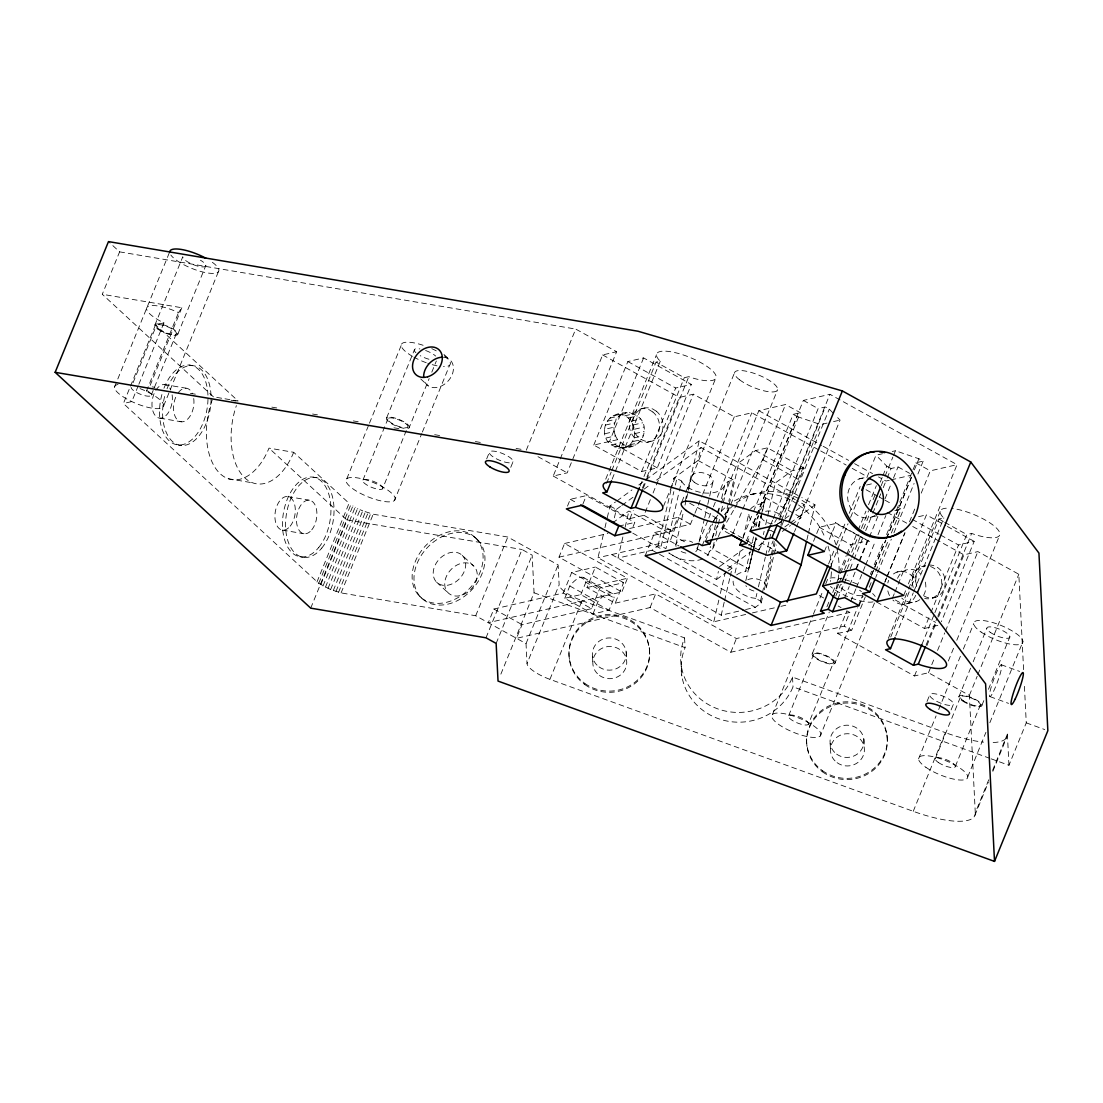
<?xml version="1.0" encoding="UTF-8"?>
<svg xmlns="http://www.w3.org/2000/svg" width="1103" height="1103" viewBox="0 0 1103 1103"><rect width="100%" height="100%" fill="white"/><g stroke="black" fill="none" stroke-linecap="round" stroke-linejoin="round"><path stroke-width="0.75" stroke-dasharray="5 3.75" d="M604.609 429.343C606.016 407.117 646.937 406.745 644.152 431.466C642.746 453.678 601.824 454.05 604.609 429.343L613.944 427.206C614.371 420.353 619.21 413.735 626.201 412.591M622.561 448.218C642.015 444.812 636.169 411.957 616.88 414.742M745.683 614.454L713.793 621.802L597.991 557.718L604.582 529.343M604.968 527.675L606.898 519.32M607.284 517.652L610 505.974L615.502 501.962M620.479 506.415L616.315 509.462L613.309 522.395L628.903 511.006L687.238 543.283M622.864 536.968L617.97 558.063L652.094 550.204L657.981 545.902L661.18 546.082L665.922 548.701L678.938 492.614M625.125 527.234L628.903 511.006M657.981 545.902L670.996 489.815M671.382 488.174L673.685 478.275L698.061 460.461L701.053 447.528L795.304 499.687M661.18 546.082L673.823 491.648M675.353 485.044L676.884 478.454L673.685 478.275M679.324 490.973L681.626 481.073L676.884 478.454M685.294 500.776L686.452 495.785M687.996 489.112L699.219 440.8L800.337 496.764M675.836 544.689L683.502 511.709M685.032 505.105L686.176 500.155M686.562 498.501L688.093 491.91M688.479 490.256L691.54 477.061M697.427 548.88L704.321 519.196M704.707 517.541L707.381 505.987M707.768 504.347L709.298 497.743M709.684 496.102L713.131 481.253M707.202 555.733A23.163 13.305 13.1 0 0 709.298 551.431L710.456 546.481M712.373 538.236L715.433 525.042M715.819 523.387L717.736 515.142M718.122 513.488L720.038 505.243M721.569 498.639L725.016 483.803L728.297 481.404L733.716 480.191L728.821 501.286M714.11 542.442L712.579 549.032L709.298 551.431M715.654 535.837L717.943 525.938M718.329 524.297L719.859 517.693M721.39 511.089L728.297 481.404M718.411 536.582L723.54 524.008M725.043 517.514L728.449 502.913M725.319 521.057L728.807 506.056M729.193 504.402L738.872 462.736L755.5 450.589L767.467 447.832L803.977 468.03L799.151 479.846L777.27 517.9M668.666 553.017L716.536 579.516L718.411 571.437M713.793 621.802L718.839 600.101M720.383 593.428L725.815 570.058L750.523 552.01M724.202 602.197L721.197 615.184L743.946 609.945M724.588 600.57L729.855 577.862M730.241 576.235L732.116 568.128L694.725 547.419M735.025 572.94L740.775 548.191M743.077 538.292L748.827 513.543A23.163 13.305 13.1 0 0 759.912 527.303M736.639 574.911A23.163 13.305 13.1 0 1 745.49 571.464L750.095 551.665M750.481 550.011L753.542 536.816M755.845 526.917L758.519 515.377M758.905 513.722L761.208 503.823L764.489 501.424L765.62 497.839L801.274 517.569L804.28 504.65L796.807 500.514M745.807 580.688L755.776 537.795M758.45 526.241L761.139 514.701M756.051 537.712L748.772 569.065L745.49 571.464M758.74 526.172L761.042 516.273M761.415 514.618L764.489 501.424M753.9 548.122L756.189 538.416M758.836 527.055L762.228 512.454M762.6 510.827L765.62 497.839M763.373 534.597L764.145 531.26M765.703 524.601L775.368 482.935L791.995 470.788L803.977 468.03M745.573 609.559L755.321 607.326L761.194 603.024L760.477 601.025L755.748 598.405L756.892 593.455M758.423 586.865L765.33 557.167M765.703 555.512L769.163 540.677M769.536 539.022L771.452 530.777L767.44 530.143M760.477 601.025L762.021 594.434M762.394 592.78L770.832 556.491M771.218 554.837L774.278 541.642M761.194 603.024L762.738 596.433M764.269 589.829L771.935 556.836M772.307 555.181L774.995 543.641M766.309 587.858L776.264 544.965M780.869 525.18L782.013 520.23M806.9 539.877L808.058 534.872M808.444 533.218L815.02 504.884L801.812 497.577M753.501 549.735L748.772 569.065L712.579 549.032L717.681 538.14M681.654 510.455L670.155 541.09L597.991 557.718M729.552 533.921L722.258 529.881L724.933 522.725M748.537 544.427L758.754 550.094L761.442 542.924L776.126 551.059M213.43 396.846L102.289 294.28L119.607 251.856L108.48 241.598M114.505 387.07L169.71 251.801M154.834 325.22L182.767 256.792A12.367 3.571 22.2 0 0 199.657 266.568A12.367 3.571 22.2 0 0 200.429 260.211M988.757 779.78L975.286 812.828A67.697 19.564 22.2 0 1 913.243 811.312L549.928 679.351A24.142 6.976 22.2 0 1 527.027 663.551L526.034 643.614L475.696 615.75L341.089 592.904L330.624 589.567L318.739 583.322L123.398 403.519L129.823 387.773M130.471 386.202L155.523 324.806L163.92 322.876A26.389 7.624 22.2 0 1 147.705 306.662A26.389 7.624 22.2 0 1 178.493 312.618L181.83 307.751L102.289 294.28M133.091 382.631L156.281 325.785M138.22 385.843L131.808 401.575L123.398 403.519M138.868 384.258L163.92 322.876M146.368 391.331L178.493 312.618M181.83 307.751L149.705 386.45L154.792 387.318M151.29 395.067L153.868 388.739M154.517 387.167L176.425 333.464M177.873 334.03L205.806 265.589M163.671 405.835L169.517 391.51M170.165 389.924L218.863 270.566M346.742 478.881L368.816 424.765M369.464 423.18L401.933 343.612M316.947 581.998L349.058 503.285L293.688 452.299L268.994 448.121A57.907 33.903 -80.4 0 1 220.669 474.18A57.907 33.903 -80.4 0 1 212.838 398.335M318.739 583.322L350.864 504.609L349.058 503.285M386.684 417.775L414.618 349.334M310.715 608.153L346.742 519.858L268.994 448.121M362.97 480.012L388.104 418.409M320.78 584.645L352.891 505.932L350.864 504.609M323.027 585.955L355.138 507.242L352.891 505.932M325.44 587.223L357.565 508.524L355.138 507.242M327.991 588.437L360.102 509.724L357.565 508.524M330.624 589.567L362.735 510.854L373.2 514.205L507.807 537.037L558.146 564.901L559.138 584.852L527.027 663.551M333.285 590.588L365.41 511.889M335.96 591.498L368.071 512.798M338.566 592.283L370.691 513.571M382.52 488.85A10.809 3.13 22.2 0 0 369.974 480.177A10.809 3.13 22.2 0 0 365.741 484.245A10.809 3.13 22.2 0 0 382.52 488.85L407.655 427.247A10.809 3.13 22.2 0 0 395.108 418.589A10.809 3.13 22.2 0 0 390.876 422.656A10.809 3.13 22.2 0 0 407.655 427.247M341.089 592.904L373.2 514.205M409.061 427.881A12.367 3.571 22.2 0 0 394.709 417.982A12.367 3.571 22.2 0 0 389.869 422.628A12.367 3.571 22.2 0 0 409.061 427.881L429.191 378.55M431.797 372.18L436.333 361.039M394.474 500.445A26.389 7.624 22.2 0 0 363.838 479.295A26.389 7.624 22.2 0 0 353.511 489.236A26.389 7.624 22.2 0 0 394.474 500.445L421.746 433.603M422.394 432.018L449.666 365.176M486.657 458.931L489.456 452.078M510.744 467.341L512.978 461.867A12.74 3.681 22.2 0 0 496.764 451.665A12.74 3.681 22.2 0 0 493.896 457.387A12.74 3.681 22.2 0 0 512.978 461.867M526.283 450.203L575.711 329.066L616.618 351.705L567.19 472.842L553.223 476.055L602.652 354.918L616.618 351.705M475.696 615.75L507.807 537.037M623.595 582.66L595.386 567.052L587.003 587.582L615.212 603.189L623.595 582.66L599.908 588.12L591.539 608.649L563.316 593.028L493.868 609.021L488.284 622.712L621.871 591.953L627.455 578.262L564.584 543.476L559 557.167L621.871 591.953M485.996 637.81L522.022 549.515L532.17 555.14L534.059 592.794L500.61 674.774M496.143 643.421L532.17 555.14M567.48 506.153L570.265 499.314L586.341 495.619L634.804 522.436L632.005 529.275M593.786 445.047L627.855 361.563L643.601 357.923L691.347 384.409L657.264 467.906L641.615 471.519L593.786 445.047L617.583 439.67L624.064 444.964L631.881 446.067M591.539 608.649L522.077 624.643L516.494 638.334L650.081 607.56L730.82 652.245L844.209 626.132L851.668 630.268L865.331 596.792M526.034 643.614L558.146 564.901M582.991 503.823L586.341 495.619M643.601 357.923L609.518 441.421L657.264 467.906M605.726 479.171L656.464 354.821M606.622 483.321L611.172 472.153M611.82 470.567L656.064 362.156L660.27 361.205A32.042 9.265 22.2 0 1 674.043 352.381A32.042 9.265 22.2 0 1 714.523 373.09A32.042 9.265 22.2 0 1 693.704 378.301L688.782 376.688L684.301 377.695L656.064 362.156M563.316 593.028L571.699 572.498L595.386 567.052M612.137 479.171L614.743 472.801M615.391 471.202L660.27 361.205M564.764 598.309L569.796 585.996A24.28 8.824 -61 0 1 585.858 582.301L614.068 597.909L609.049 610.221L592.973 613.93L564.764 598.309L580.826 594.614L609.049 610.221M580.826 594.614L585.858 582.301M549.928 679.351L582.039 600.652A24.142 6.976 22.2 0 1 559.138 584.852M641.615 471.519L675.698 388.022L691.347 384.409M640.071 486.092L643.325 478.123M643.973 476.524L684.301 377.695M553.223 476.055L629.992 518.548L633.246 510.579M642.346 488.257L646.248 478.688M646.909 477.103L679.42 397.411L693.401 394.185L734.308 416.824L751.777 412.798L819.212 450.121M643.242 488.271L688.782 376.688M592.973 613.93L598.005 601.604A24.266 8.81 -61 0 1 614.068 597.909M629.992 518.548L643.959 515.322L650.467 499.383M653.073 493.013L693.401 394.185M663.51 506.236L716.205 377.102M645.172 555.788L654.658 532.528L690.464 524.27L694.325 514.798M681.847 501.824L685.101 493.854M685.749 492.255L734.543 372.704M559 557.167L672.375 531.053L677.959 517.362L690.464 524.27M650.081 607.56L655.665 593.869L736.418 638.554L849.793 612.441L844.209 626.132M694.973 513.212L702.073 495.84M702.708 494.254L734.308 416.824M699.081 541.931L708.195 519.61M708.843 518.01L712.745 508.455M713.393 506.856L716.647 498.887M717.295 497.288L751.777 412.798M702.211 545.613L707.519 532.597A72.577 64.277 77 0 1 713.903 520.492M705.493 541.408L712.648 523.87M713.296 522.27L716.55 514.301M717.198 512.702L720.452 504.733M721.1 503.147L758.836 410.688L785.543 404.525L800.337 412.715L760.656 509.958M712.248 538.057L715.199 530.833A72.577 64.277 77 0 1 718.108 524.587M724.244 520.478L730.089 506.139M730.751 504.54L777.587 389.759M734.874 507.931L762.642 459.648L767.467 447.832M732.861 533.659L785.543 404.525M743.091 537.106L752.853 513.198M753.501 511.599L793.181 414.37L800.337 412.715M750.012 531.15L803.356 400.43L829.911 394.309L957.046 464.666L908.252 584.232M746.4 540.897L749.654 532.928M750.302 531.329L797.138 416.548L793.181 414.37M746.993 543.434L750.247 535.465M753.501 527.496L758.051 516.328M771.314 523.387L772.61 520.202M773.258 518.603L818.15 408.606L825.306 406.966L829.277 409.158L834.061 414.011M779.807 517.059L829.911 394.309M779.118 520.147L825.306 406.966M768.557 552.107L773.106 540.939M781.572 520.216L820.604 424.572L827.085 423.083M781.779 525.524L829.277 409.158M730.82 652.245L736.418 638.554M794.518 531.674L795.828 528.489M796.476 526.903L840.059 420.091L835.261 415.224M813.531 541.297L816.082 535.052M816.716 533.494L819.253 527.262L835.853 523.442L869.274 541.394L835.288 522.588L835.853 523.442L827.581 543.71M824.396 551.5L826.947 545.268M828.601 563.909L835.688 546.536M836.336 544.951L846.001 521.25M849.227 513.35L860.188 486.478M831.097 565.219L836.956 550.866M837.604 549.28L848.014 523.773M850.62 517.39L860.381 493.482M866.875 477.544L875.989 455.222L882.469 453.733M772.472 714.468L812.732 615.805M813.38 614.206L823.128 590.339M825.72 583.97L827.664 579.199M839.273 572.733L846.277 555.581M846.911 554.023L850.73 544.675L867.316 540.856L859.044 561.124M826.919 606.802L830.173 598.832M832.765 592.463L836.019 584.48M836.667 582.894L839.921 574.925M840.583 573.326L847.076 557.387M847.738 555.788L857.486 531.88M858.134 530.281L865.952 511.158M868.544 504.774L876.361 485.651M833.441 596.875L838.638 584.121M839.286 582.536L841.244 577.751M844.498 569.782L849.048 558.614M851.654 552.245L858.81 534.707M861.402 528.337L868.571 510.799M873.121 499.631L875.727 493.262M880.277 482.108L882.221 477.323M882.883 475.724L886.784 466.155L875.989 455.222M812.428 653.362L829.304 611.986M835.798 596.075L840.348 584.935M847.311 568.707L851.213 559.138M851.861 557.553L860.974 535.231M863.566 528.847L870.074 512.909M881.132 485.816L884.385 477.847M885.033 476.248L892.851 457.111M893.499 455.525L895.443 450.741L918.909 458.765L923.183 461.123L916.676 477.061M788.7 715.599L813.835 653.996M837.715 599.246L843.685 584.659M844.209 583.308L847.587 575.09M850.192 568.721L853.446 560.751M853.97 559.386L863.208 536.83M865.676 530.695L872.308 514.522M872.831 513.157L880.759 493.799M883.241 487.65L886.495 479.681M887.143 478.095L891.059 468.527L898.035 466.914L909.617 473.325M855.873 568.914L858.41 562.682M844.691 597.633L849.241 586.479M849.903 584.88L859.003 562.558M859.651 560.972L868.764 538.65M869.412 537.051L877.878 516.328M885.033 498.804L890.879 484.451M893.485 478.068L898.035 466.914M975.286 812.828L969.372 695.4L928.464 672.761L914.484 675.974L837.701 633.48L846.801 611.159M850.703 601.604L855.914 588.85M856.562 587.251L865.014 566.528M865.662 564.943L875.424 541.035M878.029 534.652L885.833 515.528M808.251 724.437A10.809 3.13 22.2 0 0 795.704 715.764A10.809 3.13 22.2 0 0 791.471 719.845A10.809 3.13 22.2 0 0 808.251 724.437L833.385 662.834A10.809 3.13 22.2 0 0 820.839 654.176A10.809 3.13 22.2 0 0 816.606 658.243A10.809 3.13 22.2 0 0 833.385 662.834M870.308 574.401L871.618 571.216M874.21 564.833L883.972 540.925M886.578 534.541L915.848 462.819L923.183 461.123M834.792 663.468A12.367 3.571 22.2 0 0 820.439 653.569A12.367 3.571 22.2 0 0 815.6 658.215A12.367 3.571 22.2 0 0 834.792 663.468L857.527 607.767M858.175 606.181L862.725 595.041M871.425 575.132L885.737 540.056M886.385 538.471L911.754 476.289M914.359 469.919L918.909 458.765M859.168 605.644L863.07 596.075M871.535 575.352L885.847 540.291M886.495 538.691L911.864 476.524M869.233 587.223L871.191 582.439M875.741 571.285L888.742 539.408M891.348 533.025L901.11 509.117L898.187 507.504M875.699 577.489L876.995 574.305M877.643 572.705L891.307 539.229M893.913 532.859L914.084 483.445M820.205 736.032A26.389 7.624 22.2 0 0 789.569 714.896A26.389 7.624 22.2 0 0 779.242 724.823A26.389 7.624 22.2 0 0 820.205 736.032L875.396 600.763M884.978 581.515L886.26 578.372M886.909 576.8L904.901 532.68M884.785 582.412L886.743 577.627M887.391 576.042L904.956 532.997M909.506 521.829L915.366 507.49M921.226 493.138L930.325 470.829L957.046 464.666M892.355 598.364L894.285 593.635M894.933 592.063L897.497 585.762M898.145 584.176L926.437 514.867L945.822 525.635M903.702 595.386L905.66 590.601M888.342 638.43L907.852 590.615M908.5 589.016L940.376 510.91M890.755 636.996L910.926 587.582M911.574 585.996L938.901 519.044L943.851 517.927L942.651 516.838A32.042 9.265 22.2 0 1 949.986 508.221M895.705 635.893L913.27 592.862M913.918 591.263L943.851 517.927M876.623 602.004L924.452 628.476L930.243 614.288M930.877 612.716L958.521 544.979L974.183 541.352L941.383 621.706M921.887 644.538L934.241 614.247M934.889 612.661L966.766 534.541L971.646 533.411L974.459 534.431A32.042 9.265 22.2 0 0 997.457 529.137A32.042 9.265 22.2 0 0 951.475 508.359M926.106 644.993L937.178 617.901M937.826 616.301L971.646 533.411M914.484 675.974L917.737 668.004M926.851 645.696L935.951 623.374M938.556 617.004L963.925 554.837L977.892 551.61L1018.814 574.249L1023.598 669.893M928.464 672.761L934.972 656.823M937.564 650.439L944.72 632.901M945.368 631.316L977.892 551.61M927.016 701.48L929.815 694.642M948.346 661L954.205 646.648M956.797 640.278L999.732 535.065M918.551 758.85L936.089 715.875M938.681 709.519L960.754 655.403M963.36 649.047L973.742 623.581M951.103 709.891L953.337 704.417A12.74 3.681 22.2 0 0 937.123 694.228A12.74 3.681 22.2 0 0 934.255 699.936A12.74 3.681 22.2 0 0 953.337 704.417M958.893 696.806L970.585 668.156M973.177 661.786L986.813 628.365M913.243 811.312L945.34 732.626A67.697 19.564 22.2 0 0 983.545 742.14M935.206 758.933L960.341 697.33M969.372 695.4L977.175 676.263M977.823 674.678L1018.814 574.249M955.363 766.309L980.498 704.72M981.946 705.244L984.552 698.875M988.44 689.334L1009.879 636.803M967.745 776.857L985.93 732.309M989.832 722.755L1022.936 641.601M992.617 770.335L1007.384 734.143A67.697 19.564 22.2 0 1 991.059 742.567M974.887 815.42L988.357 782.372M992.852 771.355L1006.984 736.735M991.225 758.85L1008.942 765.289L1026.259 722.851L1024.287 683.57M722.258 529.881L734.033 509.393M758.754 550.094L763.8 541.311M774.747 522.284L776.429 519.361M621.871 505.395L632.984 497.274M644.097 489.153L651.046 484.079M656.602 480.026L701.053 447.528M719.542 566.584L743.16 549.322M748.716 545.268L757.044 539.174M777.891 523.939L789.003 515.818M795.952 510.744L804.28 504.65M716.536 579.516L726.932 571.919M728.228 570.968L732.116 568.128M782.33 531.425L790.451 525.497M791.802 524.504L801.274 517.569M616.867 500.955L631.964 489.925M638.83 484.92L699.219 440.8M751.888 551.004L764.241 541.987M784.826 526.944L788.948 523.939M790.313 522.932L815.02 504.884M641.574 408.758L644.965 407.945M647.227 442.248L650.715 441.407M613.13 415.9L622.45 413.749M620.837 414.714L630.158 412.577M609.821 418.12L619.141 415.969M624.698 415.845L634.032 413.694M607.188 421.249L616.522 419.099M628.241 418.023L637.562 415.886M605.409 425.082L614.743 422.932M631.192 421.139L640.512 418.988M633.356 424.945L642.691 422.794M604.844 433.755L614.164 431.604L613.944 427.206M634.597 429.205L643.931 427.054M606.085 438.015L615.405 435.864L617.583 439.67M634.832 433.603L644.152 431.466M634.032 437.877L643.352 435.726M611.214 444.923L620.534 442.772M632.253 441.696L641.574 439.559M614.743 447.115L624.064 444.964M629.62 444.84L638.94 442.689M618.618 448.232L627.938 446.095M626.311 447.06L635.645 444.909M833.578 421.58L840.059 420.091M892.203 451.485L895.443 450.741M750.316 494.64L757.995 492.862M618.728 526.131L634.804 522.436M564.584 543.476L607.932 533.494M629.606 528.502L677.959 517.362M859.113 478.936L865.703 477.42M866.544 485.017L872.9 483.555M889.294 480.274L885.971 481.046L878.484 476.896M890.948 479.888L910.857 475.31M894.891 510.551L901.11 509.117M871.99 516.907L876.926 515.777M587.003 587.582L627.455 578.262M918.565 516.687L926.437 514.867M615.212 603.189L655.665 593.869M752.398 612.91L779.256 606.733M780.924 606.347L785.97 605.189L783.254 603.686M837.701 633.48L851.668 630.268M924.452 628.476L938.543 625.208M896.877 572.099L905.742 570.141M921.681 566.611L925.21 565.839A16.6 14.656 77.5 0 0 916.717 586.644M907.521 603.493L916.4 601.535M932.283 598.019L935.785 597.247M755.748 598.405L751.722 597.785A23.163 13.305 13.1 0 1 733.109 581.184M119.607 251.856L575.711 329.066M189.109 365.065L192.198 365.576M164.416 384.533L186.021 388.187M216.726 397.397L223.302 398.514M224.957 398.79L238.11 401.023L155.523 324.806M190.419 393.344L195.507 394.212M231.134 400.237L236.221 401.106M271.834 407.131L276.922 407.986M312.549 414.025L317.636 414.88M353.263 420.919L358.351 421.773M393.964 427.799L399.065 428.667M434.679 434.692L439.766 435.561M475.393 441.586L480.481 442.455M516.107 448.48L521.195 449.335M159.907 418.161L181.499 421.815M178.396 444.95L181.485 445.474M313.128 477.144L316.216 477.668M228.169 478.702L252.863 482.88M287.814 496.557L309.405 500.21M346.742 519.858L522.022 549.515M282.409 530.088L304.001 533.742M300.292 556.808L303.38 557.332M797.138 416.548L820.604 424.572M1001.179 664.723L1019.682 671.437M990.039 696.641L1008.542 703.369M1026.259 722.851L1044.762 729.566M582.039 600.652L684.577 637.892A57.907 54.929 -2.9 0 0 717.612 708.829A57.907 54.929 -2.9 0 0 792.533 677.104L945.34 732.626M534.059 592.794L685.073 647.654A57.907 54.929 -2.9 0 0 718.108 718.577A57.907 54.929 -2.9 0 0 793.029 686.852L989.612 758.257M360.102 509.724L362.735 510.854M803.356 400.43L818.15 408.606M915.848 462.819L930.325 470.829M886.784 466.155L891.059 468.527M758.836 410.688L821.652 445.447M823.141 446.274L848.579 460.351M854.563 463.66L872.514 473.587M820.715 450.948L846.18 465.052M852.178 468.361L867.165 476.661M866.034 489.718L877.726 496.185M879.188 496.998L883.572 499.425M885.033 500.224L892.341 504.278M627.855 361.563L675.698 388.022M912.181 519.334L939.094 534.224M940.583 535.052L958.521 544.979M602.652 354.918L679.42 397.411M887.129 512.343L906.707 523.167M912.732 526.503L963.925 554.837M755.5 450.589L791.995 470.788M762.642 459.648L799.151 479.846M819.253 527.262L850.73 544.675M698.061 460.461L733.716 480.191M771.452 530.777L775.009 532.735M689.692 503.216L719.059 519.472M722.782 527.248L744.539 539.284M745.986 540.084L754.686 544.91M819.253 595.551L826.519 599.563M838.156 606.002L841.065 607.615M846.883 610.828L849.793 612.441M537.974 456.67L567.19 472.842M643.959 515.322L672.375 531.053M610 505.974L616.315 509.462M654.658 532.528L679.103 546.054M632.764 533.149L661.18 548.88M570.265 499.314L577.614 503.382M652.094 550.204L658.077 553.513M659.58 554.34L755.321 607.326M611.655 554.575L721.431 615.309M583.253 577.42L611.476 593.028M571.699 572.498L599.908 588.12M569.796 585.996L598.005 601.604M947.325 526.462L974.183 541.352M895.346 600.018L935.634 622.368M493.868 609.021L522.077 624.643M938.901 519.044L943.299 521.485M944.761 522.312L966.766 534.541M797.097 503.974C787.776 497.012 776.098 494.199 764.669 493.179A72.577 64.277 77 0 0 732.599 502.044M798.489 504.967L805.438 509.917L815.999 521.595A72.577 64.277 77 0 1 825.375 538.429M443.957 354.477L448.893 359.04M420.781 379.005L428.185 385.843M475.517 537.809A40.453 30.65 -47.3 0 1 452.657 600.28A40.453 30.65 -47.3 0 1 414.659 563.206A40.453 30.65 -47.3 0 1 475.517 537.809L477.378 539.519A40.453 30.65 -47.3 0 1 454.519 601.99A40.453 30.65 -47.3 0 1 416.52 564.915A40.453 30.65 -47.3 0 1 477.378 539.519M462.254 555.388A18.544 14.049 -47.3 0 1 451.775 584.025A18.544 14.049 -47.3 0 1 434.361 567.025A18.544 14.049 -47.3 0 1 462.254 555.388L473.78 566.018A18.544 14.049 -47.3 0 1 463.301 594.655A18.544 14.049 -47.3 0 1 445.888 577.655A18.544 14.049 -47.3 0 1 473.78 566.018M436.678 582.232L448.19 592.862M419.705 596.392L421.567 598.102M681.626 481.073L683.157 483.514A23.163 13.305 13.1 0 0 707.768 493.138A23.163 13.305 13.1 0 0 725.016 483.803M614.164 431.604L615.405 435.864M913.187 587.43L912.278 583.184A16.6 14.684 77.3 0 1 915.49 571.271L918.289 568.472A16.6 14.684 77.3 0 1 925.431 565.825M1008.942 765.289L1007.384 734.143M886.936 734.915L887.005 736.128M806.941 745.27L806.996 746.483M792.533 677.104L793.029 686.852M684.577 637.892L685.073 647.654M681.337 666.184L681.833 675.946M863.842 739.12L864.269 747.655M830.159 743.491L830.587 752.012M649.267 647.53L649.322 648.743M626.173 651.804L626.601 660.352M592.504 656.271L592.931 664.806M569.3 658.105L569.355 659.332M444.371 355.883A26.389 7.624 22.2 0 1 443.489 366.596M437.064 365.824A26.389 7.624 22.2 0 1 427.826 363.287M426.227 362.722A26.389 7.624 22.2 0 1 413.873 357.138M412.494 356.366A26.389 7.624 22.2 0 1 402.14 343.433A26.389 7.624 22.2 0 1 425.386 346.066M431.769 348.658A26.389 7.624 22.2 0 1 437.739 351.65M443.392 357.234A16.986 12.864 -47.3 0 1 448.797 380.245A16.986 12.864 -47.3 0 1 424.214 380.438M140.04 388.628A26.389 7.624 22.2 0 1 163.134 407.048A26.389 7.624 22.2 0 1 129.782 400.596A26.389 7.624 22.2 0 1 118.283 384.423M212.341 262.293A26.389 7.624 22.2 0 1 206.688 272.827A26.389 7.624 22.2 0 1 170.855 255.041M873.038 601.88A26.389 7.624 22.2 0 1 830.449 586.41M830.021 578.082A26.389 7.624 22.2 0 1 841.741 578.868M844.76 579.626A26.389 7.624 22.2 0 1 851.116 581.653M852.716 582.246A26.389 7.624 22.2 0 1 857.5 584.245M872.625 593.552A26.389 7.624 22.2 0 1 875.189 596.461M146.602 390.365A10.809 3.13 22.2 0 1 145.913 395.908A10.809 3.13 22.2 0 1 131.16 387.374M293.688 452.299A57.907 33.903 -80.4 0 1 246.176 479.06A57.907 33.903 -80.4 0 1 236.4 405.573M167.049 388.752A40.342 23.618 -80.4 0 1 193.742 365.769A40.342 23.618 -80.4 0 1 211.073 396.735M211.087 398.197A40.342 23.618 -80.4 0 1 181.044 445.433A40.342 23.618 -80.4 0 1 165.395 393.633M163.961 388.242A40.342 23.618 -80.4 0 1 190.654 365.245A40.342 23.618 -80.4 0 1 207.984 396.211M207.984 399.148A40.342 23.618 -80.4 0 1 177.528 444.867A40.342 23.618 -80.4 0 1 162.306 393.109M874.789 515.556A20.075 17.786 77 0 1 848.579 503.271A20.075 17.786 77 0 1 863.649 477.985M714.841 519.113A72.577 64.277 77 0 1 720.066 512.578M721.21 511.351A72.577 64.277 77 0 1 727.263 505.836M828.063 546.123A72.577 64.277 77 0 1 831.372 566.928M831.372 571.768A72.577 64.277 77 0 1 830.462 581.378M724.519 514.646A72.577 64.277 77 0 1 732.447 506.167M736.239 503.065A72.577 64.277 77 0 1 772.348 491.414C792.823 492.31 811.505 503.616 823.693 519.816A72.577 64.277 77 0 1 835.743 544.344M836.984 549.06A72.577 64.277 77 0 1 838.873 573.229M838.749 574.842A72.577 64.277 77 0 1 837.88 581.171M837.274 584.287A72.577 64.277 77 0 1 833.523 596.309M172.137 394.846A16.986 9.941 -80.4 0 1 160.211 418.175A16.986 9.941 -80.4 0 1 153.744 394.516A16.986 9.941 -80.4 0 1 170.8 389.938M178.314 392.64A16.986 9.941 -80.4 0 1 192.391 393.592M193.728 398.5A16.986 9.941 -80.4 0 1 181.071 421.773A16.986 9.941 -80.4 0 1 176.259 396.005M861.622 595.565A12.367 3.571 22.2 0 1 845.946 591.277A12.367 3.571 22.2 0 1 841.451 584.411M859.54 590.188A12.367 3.571 22.2 0 1 861.415 591.663M428.97 359.247A12.367 3.571 22.2 0 1 420.202 355.676M415.914 352.726A12.367 3.571 22.2 0 1 419.871 348.92M425.606 350.492A12.367 3.571 22.2 0 1 435.685 356.062M919.792 599.674A16.6 14.697 77 0 1 901.771 598.116M897.539 578.344A16.6 14.697 77 0 1 920.371 573.56M925.293 582.108A16.6 14.697 77 0 1 922.591 596.875M930.546 566.528A16.6 14.684 77.3 0 1 941.466 586.451A16.6 14.684 77.3 0 1 924.672 598.474M928.947 565.053A16.6 14.656 77.5 0 1 944.816 586.369A16.6 14.656 77.5 0 1 922.232 594.724M915.738 595.289A16.6 14.697 77 0 1 892.906 600.073M889.528 595.565A16.6 14.697 77 0 1 887.488 588.671M887.832 582.977A16.6 14.697 77 0 1 888.673 580.316M893.485 573.96A16.6 14.697 77 0 1 908.21 573.091A16.6 14.697 77 0 1 916.924 586.934M747.806 579.751A10.809 6.204 13.1 0 1 761.677 580.702A10.809 6.204 13.1 0 1 765.441 589.305M753.9 591.015A10.809 6.204 13.1 0 1 745.849 585.665M697.248 547.185A11.016 6.328 13.1 0 1 693.732 552.727M685.887 553.099A11.016 6.328 13.1 0 1 678.469 549.763M676.015 546.399A11.016 6.328 13.1 0 1 680.648 540.511A11.016 6.328 13.1 0 1 692.67 542.373M702.528 558.904A23.163 13.305 13.1 0 1 669.369 552.975M750.495 509.117A23.163 13.305 13.1 0 1 761.208 503.823M781.145 521.664A10.809 6.204 13.1 0 1 777.574 523.594M772.376 523.884A10.809 6.204 13.1 0 1 760.987 516.328M765.579 511.323A10.809 6.204 13.1 0 1 781.6 516.907M656.368 411.226L652.824 409.034A16.986 15.097 76.4 0 0 632.722 425.496A16.986 15.097 76.4 0 0 655.651 439.614A16.986 15.097 76.4 0 0 656.368 411.226M652.907 412.053L649.391 409.875A16.986 15.028 77.3 0 0 629.344 426.309A16.986 15.028 77.3 0 0 652.135 440.455A16.986 15.028 77.3 0 0 652.907 412.053M993.513 691.388A16.986 2.178 -70 0 0 1001.662 665.054A16.986 2.178 -70 0 0 991.652 685.611A16.986 2.178 -70 0 0 993.513 691.388M158.956 329.177A10.809 3.13 22.2 0 0 175.984 334.168A10.809 3.13 22.2 0 0 164.126 325.537A10.809 3.13 22.2 0 0 158.956 329.177M938.226 762.394A10.809 3.13 22.2 0 0 955.046 767.054A10.809 3.13 22.2 0 0 942.61 758.395A10.809 3.13 22.2 0 0 938.226 762.394M981.091 632.047A26.389 7.624 22.2 0 0 1022.15 643.421A26.389 7.624 22.2 0 0 991.79 622.285A26.389 7.624 22.2 0 0 981.091 632.047M925.9 767.316A26.389 7.624 22.2 0 0 966.959 778.69A26.389 7.624 22.2 0 0 936.599 757.554A26.389 7.624 22.2 0 0 925.9 767.316M599.467 675.436A16.986 16.118 -2.9 0 0 626.614 664.558A16.986 16.118 -2.9 0 0 603.231 647.737A16.986 16.118 -2.9 0 0 599.467 675.436M837.08 762.669A16.986 16.118 -2.9 0 0 864.269 751.86A16.986 16.118 -2.9 0 0 840.941 734.97A16.986 16.118 -2.9 0 0 837.08 762.669M599.039 666.901A16.986 16.118 -2.9 0 0 626.187 656.023A16.986 16.118 -2.9 0 0 602.803 639.202A16.986 16.118 -2.9 0 0 599.039 666.901M321.786 548.067A40.342 23.618 -80.4 0 0 322.048 479.902A40.342 23.618 -80.4 0 0 285.553 524.518A40.342 23.618 -80.4 0 0 321.786 548.067M584.866 684.591A40.342 38.274 -2.9 0 0 649.35 658.739A40.342 38.274 -2.9 0 0 593.814 618.783A40.342 38.274 -2.9 0 0 584.866 684.591M963.346 700.805A10.809 3.13 22.2 0 0 980.181 705.465A10.809 3.13 22.2 0 0 967.731 696.806A10.809 3.13 22.2 0 0 963.346 700.805M739.575 379.79A23.163 6.701 22.2 0 0 776.388 391.151A23.163 6.701 22.2 0 0 752.218 372.745A23.163 6.701 22.2 0 0 739.575 379.79M584.797 683.377A40.342 38.274 -2.9 0 0 649.295 657.526A40.342 38.274 -2.9 0 0 593.745 617.57A40.342 38.274 -2.9 0 0 584.797 683.377M836.653 754.135A16.986 16.118 -2.9 0 0 863.842 743.339A16.986 16.118 -2.9 0 0 840.514 726.45A16.986 16.118 -2.9 0 0 836.653 754.135M822.355 770.57A40.342 38.274 -2.9 0 0 886.936 744.911A40.342 38.274 -2.9 0 0 831.524 704.789A40.342 38.274 -2.9 0 0 822.355 770.57M822.424 771.783A40.342 38.274 -2.9 0 0 886.991 746.124A40.342 38.274 -2.9 0 0 831.579 706.003A40.342 38.274 -2.9 0 0 822.424 771.783M311.763 529.84A16.986 9.941 -80.4 0 0 311.859 501.148A16.986 9.941 -80.4 0 0 296.5 519.927A16.986 9.941 -80.4 0 0 311.763 529.84M290.158 526.186A16.986 9.941 -80.4 0 0 290.268 497.494A16.986 9.941 -80.4 0 0 274.909 516.273A16.986 9.941 -80.4 0 0 290.158 526.186M318.698 547.543A40.342 23.618 -80.4 0 0 318.96 479.378A40.342 23.618 -80.4 0 0 282.465 523.994A40.342 23.618 -80.4 0 0 318.698 547.543M990.26 632.336A12.367 3.571 22.2 0 0 1009.507 637.672A12.367 3.571 22.2 0 0 995.278 627.759A12.367 3.571 22.2 0 0 990.26 632.336M962.326 700.777A12.367 3.571 22.2 0 0 981.573 706.099A12.367 3.571 22.2 0 0 967.345 696.2A12.367 3.571 22.2 0 0 962.326 700.777M157.894 329.108A12.367 3.571 22.2 0 0 177.376 334.816A12.367 3.571 22.2 0 0 163.809 324.944A12.367 3.571 22.2 0 0 157.894 329.108M694.173 482.135A11.016 6.328 13.1 0 0 712.579 482.811A11.016 6.328 13.1 0 0 700.267 472.525A11.016 6.328 13.1 0 0 694.173 482.135"/><path stroke-width="1.5" d="M787.17 601.962L801.095 564.874L806.514 541.545M55.15 372.318L108.48 241.598L637.989 331.231L842.375 390.945L970.778 462.005L1038.943 553.099L1047.85 730.682L994.506 861.402L498.032 681.075L496.143 643.421L485.996 637.81L310.715 608.153L55.15 372.318L584.645 461.95L789.031 521.664L917.434 592.725L985.599 683.819L994.506 861.402M606.926 491.924A32.042 9.265 22.2 0 1 620.699 483.1A32.042 9.265 22.2 0 1 661.18 503.809A32.042 9.265 22.2 0 1 640.36 509.021L635.438 507.408L630.957 508.414L602.721 492.876L606.926 491.924L611.489 480.77M614.826 535.713L630.888 532.004L582.425 505.188L566.363 508.897L614.826 535.713L618.728 526.131L580.55 505.009M630.957 508.414L639.423 487.691M635.438 507.408L642.594 489.87M828.408 590.67A72.577 64.277 77 0 1 825.844 598.088L820.535 611.09L824.313 613.185L771.052 625.442L645.172 555.788L698.433 543.517L702.211 545.613L709.891 543.834L711.656 539.505M793.87 533.273L786.715 550.811L767.261 555.292L739.837 545.075L741.781 540.305M812.263 544.413L807.81 555.319L824.396 551.5L776.567 525.028L750.012 531.15L764.806 539.326L770.666 524.987M764.806 539.326L771.962 537.685L777.174 524.931M786.715 550.811L775.919 539.877L781.131 527.124M789.031 521.664L842.375 390.945M771.052 625.442L780.538 602.183L816.344 593.938L827.953 565.494M820.535 611.09L828.215 609.325L832.627 611.751L859.168 605.644L844.691 597.633L837.715 599.246L833.441 596.875L822.645 585.941L830.449 566.818M861.677 490.297L864.931 482.328M828.215 609.325L833.523 596.309M822.645 585.941L842.099 581.46L846.663 570.306M870.722 511.323L880.484 487.402M832.627 611.751L837.825 599.012M875.051 579.089L869.84 591.842L865.565 589.471L870.777 576.717M869.84 591.842L862.505 593.524L876.982 601.535L884.137 584.011M890.507 648.647L889.321 647.558A32.042 9.265 22.2 0 1 907.245 640.788A32.042 9.265 22.2 0 1 945.767 662.103A32.042 9.265 22.2 0 1 921.115 665.15L918.303 664.13L913.436 665.261L885.557 649.75L890.507 648.647L895.057 637.493M917.434 592.725L970.778 462.005M913.436 665.261L921.887 644.538M918.303 664.13L925.458 646.592M739.837 545.075L746.993 543.434L732.199 535.245L705.493 541.408L709.891 543.834M876.982 601.535L903.702 595.386L855.873 568.914L839.273 572.733L807.81 555.319M842.099 581.46L865.565 589.471M771.962 537.685L775.919 539.877M777.587 551.872L801.095 564.874M680.592 546.881L780.538 602.183M731.013 534.721L741.23 540.387M423.635 376.812A16.986 12.864 -47.3 0 1 442.151 357.22M169.71 251.801A26.389 7.624 22.2 0 1 206.013 258.323M901.454 531.136A43.431 38.467 77 0 1 842.499 508.276A43.431 38.467 77 0 1 874.541 451.775M879.615 451.844A43.431 38.467 77 0 1 884.661 452.644M868.323 478.399A20.075 17.786 77 0 1 882.951 494.282A20.075 17.786 77 0 1 876.085 514.674M1015.105 699.219A16.986 2.178 -70 0 0 1023.253 672.899A16.986 2.178 -70 0 0 1013.23 693.456A16.986 2.178 -70 0 0 1015.105 699.219M844.981 474.91A43.431 38.467 77 0 0 884.496 537.644A43.431 38.467 77 0 0 911.698 470.967A43.431 38.467 77 0 0 844.981 474.91M686.245 510.51A23.163 6.701 22.2 0 0 723.044 521.871A23.163 6.701 22.2 0 0 698.875 503.464A23.163 6.701 22.2 0 0 686.245 510.51M864.021 485.458A20.075 17.786 77 0 0 882.29 514.439A20.075 17.786 77 0 0 894.864 483.624A20.075 17.786 77 0 0 864.021 485.458M489.98 466.969A12.74 3.681 22.2 0 0 509.062 471.436A12.74 3.681 22.2 0 0 492.862 461.247A12.74 3.681 22.2 0 0 489.98 466.969M930.339 709.519A12.74 3.681 22.2 0 0 949.421 713.999A12.74 3.681 22.2 0 0 933.221 703.811A12.74 3.681 22.2 0 0 930.339 709.519M427.688 376.771A16.986 12.864 -47.3 0 0 440.194 351.112A16.986 12.864 -47.3 0 0 414.397 358.668A16.986 12.864 -47.3 0 0 427.688 376.771"/></g></svg>
